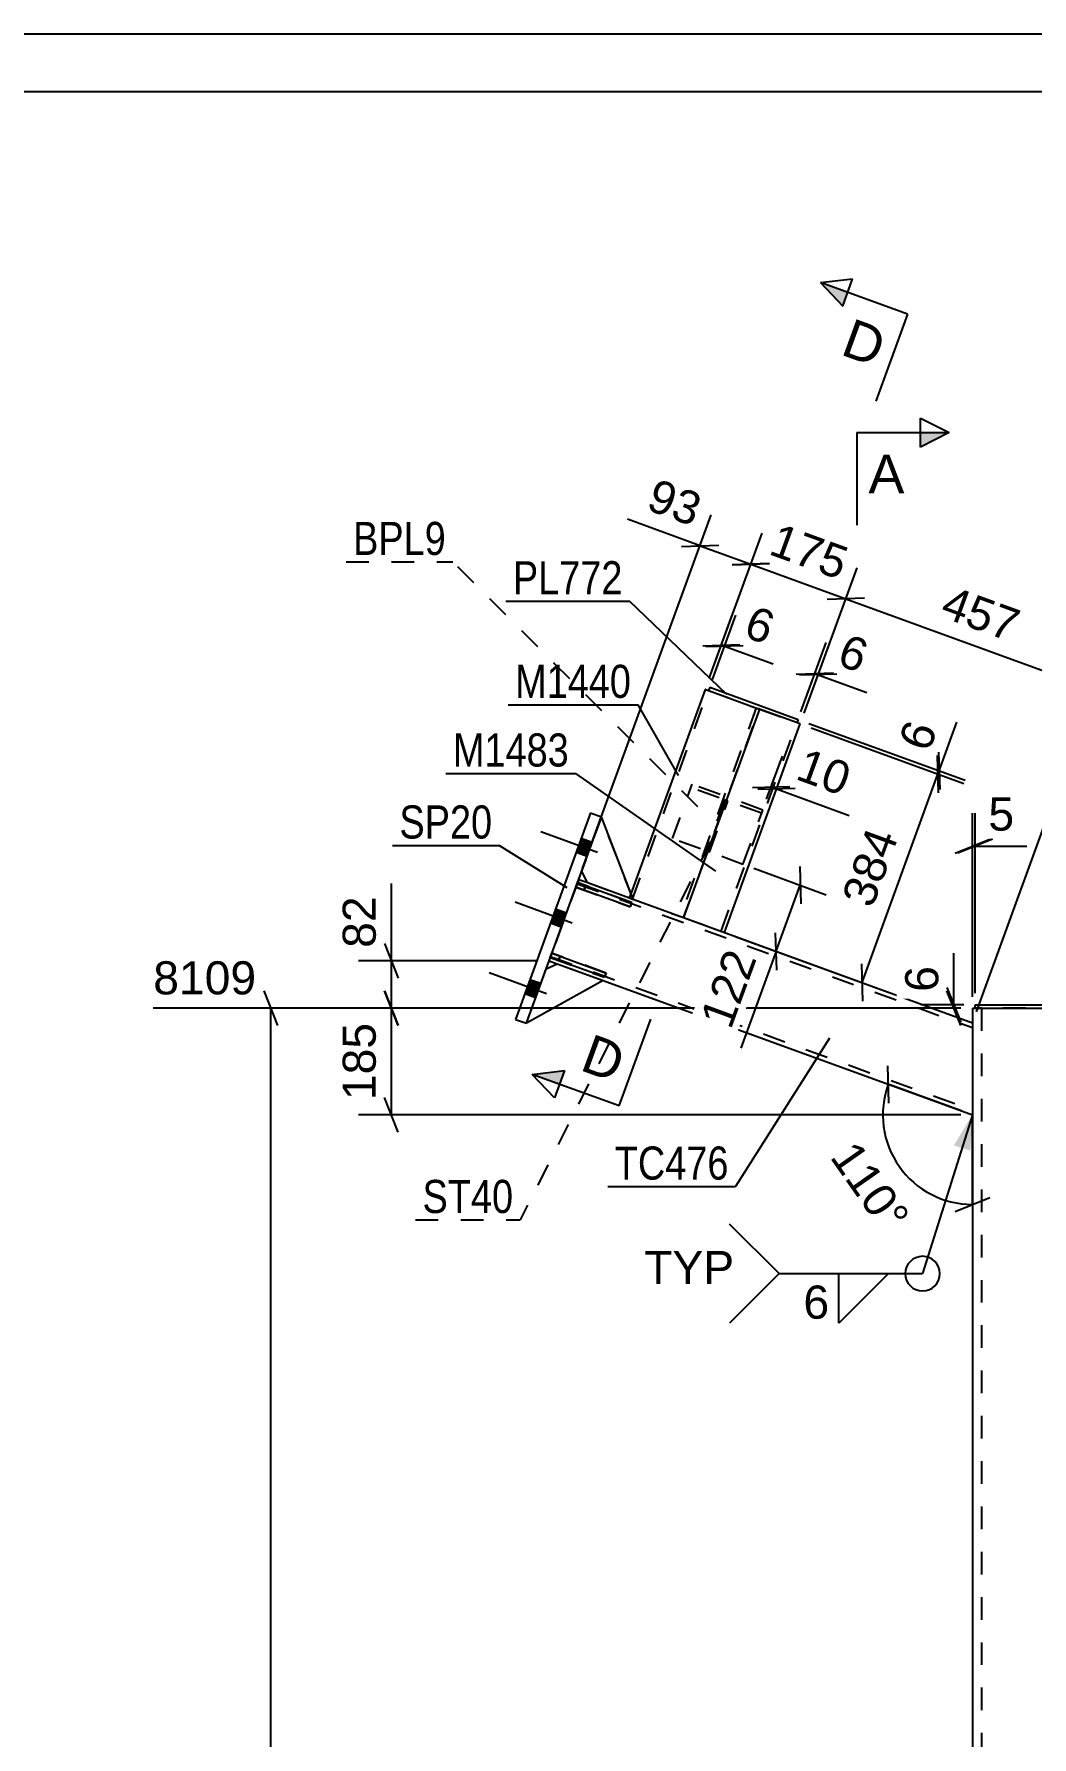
# Model space of a CAD drawing. Header units: millimetres. Extents: x -315 to 526, y -215 to 379.
# Drawn here: x -93.7 to -7.3, y 231.6 to 379 of the extents above; entities that cross this region are included whole.
import ezdxf

# ---------------------------------------------------------------- set-up
doc = ezdxf.new("R2010")
doc.units = ezdxf.units.MM
doc.linetypes.add('DXK_LINE_DOT2', pattern=[3.9198, 1.9599, -1.9599])
doc.styles.add('Arial', font='arial.ttf', dxfattribs={"height": 0.2})
doc.styles.add('Arial Narrow', font='ARIALN.TTF', dxfattribs={"height": 0.2})

# ---------------------------------------------------------------- blocks, each defined once
blk = doc.blocks.new('Unknown-284857918-17864')
at = {"color": 5, "linetype": 'Continuous'}
for p, q in [((525.75, 378.96), (-315.25, 378.96)), ((520.75, 373.96), (-310.25, 373.96))]:
    blk.add_line(p, q, dxfattribs=at)
blk = doc.blocks.new('Part-284857918-11409 - 11259')
at = {"color": 7, "linetype": 'DXK_LINE_DOT2'}
for p, q in [((-38.47, 309.33), (-36.76, 314.03)), ((-30.65, 311.8), (-36.76, 314.03)), ((-30.75, 311.52), (-36.86, 313.74)), ((-32.36, 307.1), (-30.65, 311.8)), ((-32.36, 307.1), (-38.47, 309.33))]:
    blk.add_line(p, q, dxfattribs=at)
blk = doc.blocks.new('Part-284857918-11410 - 11259')
at = {"color": 7, "linetype": 'DXK_LINE_DOT2'}
for p, q in [((-33.95, 312.68), (-35.55, 308.27)), ((-35.27, 308.16), (-33.67, 312.58)), ((-33.67, 312.58), (-33.95, 312.68)), ((-34.2, 311.98), (-33.92, 311.88)), ((-35.55, 308.27), (-35.27, 308.16))]:
    blk.add_line(p, q, dxfattribs=at)
blk = doc.blocks.new('Part-284857918-11350 - 11259')
at = {"color": 7, "linetype": 'DXK_LINE_DOT2'}
for p, q in [((-46.58, 305.8), (-49.15, 298.75)), ((-46.72, 305.43), (-12.5, 292.97)), ((-45.88, 305.55), (-41.88, 304.09)), ((-49.01, 299.13), (-12.5, 285.84)), ((-48.44, 298.5), (-44.45, 297.04)), ((-12.5, 293.4), (-12.5, 285.42))]:
    blk.add_line(p, q, dxfattribs=at)
at = {"color": 2, "linetype": 'Continuous'}
for p, q in [((-46.58, 305.8), (-45.88, 305.55)), ((-41.88, 304.09), (-12.5, 293.4)), ((-49.15, 298.75), (-48.44, 298.5)), ((-44.45, 297.04), (-12.5, 285.42))]:
    blk.add_line(p, q, dxfattribs=at)
blk = doc.blocks.new('Part-284857918-11433 - 11259')
at = {"color": 2, "linetype": 'Continuous'}
for p, q in [((-49.05, 299.04), (-48.91, 299.41)), ((-48.91, 299.41), (-44.21, 297.7)), ((-44.35, 297.33), (-49.05, 299.04)), ((-44.21, 297.7), (-44.35, 297.33))]:
    blk.add_line(p, q, dxfattribs=at)
at = {"color": 7, "linetype": 'DXK_LINE_DOT2'}
blk.add_line((-48.34, 298.78), (-48.2, 299.16), dxfattribs=at)
blk = doc.blocks.new('Part-284857918-11434 - 11259')
at = {"color": 7, "linetype": 'DXK_LINE_DOT2'}
for p, q in [((-44.62, 311.21), (-46.33, 306.51)), ((-41.88, 304.09), (-44.62, 311.21)), ((-46.33, 306.51), (-45.88, 305.55)), ((-45.88, 305.55), (-41.88, 304.09))]:
    blk.add_line(p, q, dxfattribs=at)
blk = doc.blocks.new('Part-284857918-11435 - 11259')
at = {"color": 7, "linetype": 'DXK_LINE_DOT2'}
blk.add_line((-44.62, 311.21), (-46.33, 306.51), dxfattribs=at)
at = {"color": 2, "linetype": 'Continuous'}
for p, q in [((-41.88, 304.09), (-44.62, 311.21)), ((-46.33, 306.51), (-45.88, 305.55)), ((-45.88, 305.55), (-41.88, 304.09))]:
    blk.add_line(p, q, dxfattribs=at)
blk = doc.blocks.new('Part-284857918-11436 - 11259')
at = {"color": 7, "linetype": 'DXK_LINE_DOT2'}
for p, q in [((-51.11, 293.35), (-49.4, 298.05)), ((-49.4, 298.05), (-48.44, 298.5)), ((-48.44, 298.5), (-44.45, 297.04)), ((-44.45, 297.04), (-51.11, 293.35))]:
    blk.add_line(p, q, dxfattribs=at)
blk = doc.blocks.new('Part-284857918-11372 - 11259')
at = {"color": 2, "linetype": 'Continuous'}
for p, q in [((-45.56, 311.55), (-52.05, 293.69)), ((-51.11, 293.35), (-44.62, 311.21)), ((-45.56, 311.55), (-44.62, 311.21)), ((-52.05, 293.69), (-51.11, 293.35))]:
    blk.add_line(p, q, dxfattribs=at)
blk = doc.blocks.new('Part-284857918-11437 - 11259')
at = {"color": 7, "linetype": 'DXK_LINE_DOT2'}
blk.add_line((-51.11, 293.35), (-49.4, 298.05), dxfattribs=at)
at = {"color": 2, "linetype": 'Continuous'}
for p, q in [((-49.4, 298.05), (-48.44, 298.5)), ((-48.44, 298.5), (-44.45, 297.04)), ((-44.45, 297.04), (-51.11, 293.35))]:
    blk.add_line(p, q, dxfattribs=at)
blk = doc.blocks.new('Part-284857918-11375 - 11259')
at = {"color": 2, "linetype": 'Continuous'}
for p, q in [((-12.25, 294.65), (-12.25, 294.95)), ((-12.25, 294.95), (12.25, 294.95)), ((12.25, 294.95), (12.25, 294.65)), ((-11.7, 294.65), (-12.25, 294.65)), ((12.25, 294.65), (11.7, 294.65))]:
    blk.add_line(p, q, dxfattribs=at)
at = {"color": 7, "linetype": 'DXK_LINE_DOT2'}
blk.add_line((11.7, 294.65), (-11.7, 294.65), dxfattribs=at)
blk = doc.blocks.new('Part-284857918-11402 - 11259')
at = {"color": 2, "linetype": 'Continuous'}
for p, q in [((-35.63, 322.25), (-42.07, 304.56)), ((-35.59, 322.23), (-35.63, 322.25)), ((-35.59, 322.23), (-31.02, 320.57))]:
    blk.add_line(p, q, dxfattribs=at)
at = {"color": 7, "linetype": 'DXK_LINE_DOT2'}
for p, q in [((-41.92, 304.1), (-35.35, 322.15)), ((-35.35, 322.15), (-35.33, 322.14)), ((-31.21, 320.64), (-37.78, 302.6)), ((-37.5, 302.49), (-30.93, 320.54)), ((-31.02, 320.57), (-30.97, 320.55)), ((-30.97, 320.55), (-31.02, 320.57)), ((-30.97, 320.55), (-30.93, 320.54)), ((-30.93, 320.54), (-30.97, 320.55)), ((-42.07, 304.56), (-42.2, 304.2)), ((-42.2, 304.2), (-37.5, 302.49)), ((-41.9, 304.14), (-41.92, 304.1))]:
    blk.add_line(p, q, dxfattribs=at)
blk = doc.blocks.new('Part-284857918-11404 - 11259')
at = {"color": 2, "linetype": 'Continuous'}
for p, q in [((-30.93, 320.54), (-37.5, 302.5)), ((-27.41, 319.26), (-30.93, 320.54)), ((-33.97, 301.21), (-27.41, 319.26))]:
    blk.add_line(p, q, dxfattribs=at)
at = {"color": 7, "linetype": 'DXK_LINE_DOT2'}
for p, q in [((-34.26, 301.32), (-27.69, 319.36)), ((-37.5, 302.5), (-33.97, 301.21))]:
    blk.add_line(p, q, dxfattribs=at)
blk = doc.blocks.new('Part-284857918-11406 - 11259')
at = {"color": 2, "linetype": 'Continuous'}
for p, q in [((-35.24, 322.43), (-35.35, 322.15)), ((-35.24, 322.43), (-27.59, 319.64)), ((-31.02, 320.57), (-30.93, 320.54)), ((-27.59, 319.64), (-27.69, 319.36))]:
    blk.add_line(p, q, dxfattribs=at)
at = {"color": 7, "linetype": 'DXK_LINE_DOT2'}
for p, q in [((-35.35, 322.15), (-31.02, 320.57)), ((-30.93, 320.54), (-27.69, 319.36))]:
    blk.add_line(p, q, dxfattribs=at)
blk = doc.blocks.new('Part-284857918-11413 - 11259')
at = {"color": 2, "linetype": 'Continuous'}
for p, q in [((-12.5, 294.65), (-12.5, 62)), ((-12.5, 294.65), (-12.25, 294.65)), ((-11.7, 294.65), (-10.9, 294.65)), ((-10.9, 294.65), (11.7, 294.65))]:
    blk.add_line(p, q, dxfattribs=at)
at = {"color": 7, "linetype": 'DXK_LINE_DOT2'}
for p, q in [((-12.38, 294.65), (-11.7, 294.65)), ((-11.7, 294.65), (-11.7, 62))]:
    blk.add_line(p, q, dxfattribs=at)
blk = doc.blocks.new('Part-284857918-11430 - 11259')
at = {"color": 7, "linetype": 'DXK_LINE_DOT2'}
for p, q in [((-46.69, 305.52), (-46.82, 305.14)), ((-46.82, 305.14), (-42.12, 303.43)), ((-41.99, 303.81), (-46.69, 305.52)), ((-45.98, 305.26), (-46.12, 304.89)), ((-42.12, 303.43), (-41.99, 303.81))]:
    blk.add_line(p, q, dxfattribs=at)
blk = doc.blocks.new('Part-284857918-11431 - 11259')
at = {"color": 7, "linetype": 'DXK_LINE_DOT2'}
for p, q in [((-48.91, 299.41), (-49.05, 299.04)), ((-44.21, 297.7), (-48.91, 299.41)), ((-49.05, 299.04), (-44.35, 297.33)), ((-48.2, 299.16), (-48.34, 298.78)), ((-44.35, 297.33), (-44.21, 297.7))]:
    blk.add_line(p, q, dxfattribs=at)
blk = doc.blocks.new('Part-284857918-11432 - 11259')
at = {"color": 2, "linetype": 'Continuous'}
for p, q in [((-46.82, 305.14), (-46.69, 305.52)), ((-42.12, 303.43), (-46.82, 305.14)), ((-46.69, 305.52), (-41.99, 303.81)), ((-41.99, 303.81), (-42.12, 303.43))]:
    blk.add_line(p, q, dxfattribs=at)
at = {"color": 7, "linetype": 'DXK_LINE_DOT2'}
blk.add_line((-46.12, 304.89), (-45.98, 305.26), dxfattribs=at)
blk = doc.blocks.new('Bolt-284857918-11460 - 11259')
at = {"linetype": 'Continuous'}
for points in [[(-45.86, 307.78), (-45.42, 309), (-46.36, 309.34), (-46.8, 308.12)], [(-45.86, 307.78), (-45.42, 309), (-46.36, 309.34), (-46.8, 308.12)], [(-45.86, 307.78), (-45.42, 309), (-46.36, 309.34), (-46.8, 308.12)], [(-48.09, 301.67), (-47.64, 302.89), (-48.58, 303.23), (-49.03, 302.01)], [(-48.09, 301.67), (-47.64, 302.89), (-48.58, 303.23), (-49.03, 302.01)], [(-50.31, 295.56), (-49.87, 296.78), (-50.81, 297.12), (-51.25, 295.9)], [(-50.31, 295.56), (-49.87, 296.78), (-50.81, 297.12), (-51.25, 295.9)], [(-50.31, 295.56), (-49.87, 296.78), (-50.81, 297.12), (-51.25, 295.9)]]:
    blk.add_hatch(color=1, dxfattribs=at).paths.add_polyline_path(points)
at = {"color": 1, "linetype": 'Continuous'}
for p, q in [((-44.94, 308.13), (-49.87, 309.93)), ((-44.94, 308.13), (-49.87, 309.93)), ((-44.94, 308.13), (-49.87, 309.93)), ((-45.86, 307.78), (-46.8, 308.12)), ((-45.86, 307.78), (-46.8, 308.12)), ((-45.86, 307.78), (-46.8, 308.12)), ((-45.42, 309), (-46.36, 309.34)), ((-45.42, 309), (-46.36, 309.34)), ((-45.42, 309), (-46.36, 309.34)), ((-47.16, 302.02), (-52.09, 303.82)), ((-47.16, 302.02), (-52.09, 303.82)), ((-47.64, 302.89), (-48.58, 303.23)), ((-47.64, 302.89), (-48.58, 303.23)), ((-48.09, 301.67), (-49.03, 302.01)), ((-48.09, 301.67), (-49.03, 302.01)), ((-49.38, 295.91), (-54.32, 297.71)), ((-49.38, 295.91), (-54.32, 297.71)), ((-49.38, 295.91), (-54.32, 297.71)), ((-49.87, 296.78), (-50.81, 297.12)), ((-49.87, 296.78), (-50.81, 297.12)), ((-49.87, 296.78), (-50.81, 297.12)), ((-50.31, 295.56), (-51.25, 295.9)), ((-50.31, 295.56), (-51.25, 295.9)), ((-50.31, 295.56), (-51.25, 295.9))]:
    blk.add_line(p, q, dxfattribs=at)
blk = doc.blocks.new('StraightDimension-284857918-29980 - 11259')
at = {"color": 7, "linetype": 'Continuous'}
for p, q in [((-26.65, 319.3), (-13.12, 314.38)), ((-26.47, 318.91), (-13.23, 314.09)), ((-15.43, 313.3), (-15.53, 316.53)), ((-15.43, 316.81), (-15.33, 313.58)), ((-15.48, 314.92), (-15.38, 315.2))]:
    blk.add_line(p, q, dxfattribs=at)
at = {"color": 0}
blk.add_wipeout([(-14.73, 319.16), (-18.68, 320.6), (-19.85, 317.38), (-15.9, 315.95)], dxfattribs=at)
at = {"color": 7, "linetype": 'Continuous'}
blk.add_line((-15.38, 315.2), (-13.85, 319.4), dxfattribs=at)
blk.add_line((-15.38, 315.2), (-13.85, 319.4), dxfattribs=at)
at = {"color": 3, "style": 'Arial'}
blk.add_text('6', height=2.87, rotation=69.9983, dxfattribs=at).set_placement((-16.26, 316.72))
blk = doc.blocks.new('StraightDimension-284857918-29720 - 11259')
at = {"color": 7, "linetype": 'Continuous'}
for p, q in [((-35.29, 323.19), (-33.26, 328.76)), ((-35.01, 323.09), (-32.98, 328.66)), ((-35.85, 326.03), (-32.62, 326.13)), ((-32.34, 326.03), (-35.57, 325.93)), ((-34.23, 326.08), (-33.95, 325.98))]:
    blk.add_line(p, q, dxfattribs=at)
at = {"color": 0}
blk.add_wipeout([(-29.98, 325.33), (-28.55, 329.28), (-31.77, 330.45), (-33.2, 326.51)], dxfattribs=at)
at = {"color": 7, "linetype": 'Continuous'}
blk.add_line((-33.95, 325.98), (-29.75, 324.45), dxfattribs=at)
blk.add_line((-33.95, 325.98), (-29.75, 324.45), dxfattribs=at)
at = {"color": 3, "style": 'Arial'}
blk.add_text('6', height=2.87, rotation=-20.002, dxfattribs=at).set_placement((-32.43, 326.86))
blk = doc.blocks.new('StraightDimension-284857918-29981 - 11259')
at = {"color": 7, "linetype": 'Continuous'}
for p, q in [((-26.47, 318.91), (-13.23, 314.09)), ((-15.43, 313.3), (-15.53, 316.53)), ((-22.05, 296.87), (-15.48, 314.92)), ((-33.03, 300.87), (-19.79, 296.05)), ((-22.1, 298.49), (-22, 295.26))]:
    blk.add_line(p, q, dxfattribs=at)
at = {"color": 0}
blk.add_wipeout([(-18.12, 309.85), (-22.07, 311.29), (-24.76, 303.89), (-20.82, 302.45)], dxfattribs=at)
at = {"color": 3, "style": 'Arial'}
blk.add_text('384', height=2.865, rotation=69.9983, dxfattribs=at).set_placement((-21.17, 303.22))
blk = doc.blocks.new('StraightDimension-284857918-28617 - 11259')
at = {"color": 7, "linetype": 'Continuous'}
for p, q in [((-72.62, 293.15), (-73.82, 296.15)), ((-13.5, 294.65), (-83.41, 294.65)), ((-73.22, 124.27), (-73.22, 294.65))]:
    blk.add_line(p, q, dxfattribs=at)
at = {"color": 0, "linetype": 'Continuous'}
blk.add_wipeout([(-73.92, 295.25), (-73.92, 299.45), (-84.01, 299.45), (-84.01, 295.25)], dxfattribs=at)
at = {"color": 3, "linetype": 'Continuous', "style": 'Arial'}
blk.add_text('8109', height=2.865, dxfattribs=at).set_placement((-83.41, 295.85))
blk = doc.blocks.new('StraightDimension-284857918-29245 - 11259')
at = {"color": 7, "linetype": 'Continuous'}
for p, q in [((-62.8, 298.75), (-62.8, 305.45)), ((-62.8, 298.75), (-62.8, 305.45)), ((-63.4, 300.25), (-62.2, 297.25)), ((-50.15, 298.75), (-65.65, 298.75)), ((-62.8, 294.65), (-62.8, 298.75)), ((-62.2, 293.15), (-63.4, 296.15)), ((-13.5, 294.65), (-65.65, 294.65))]:
    blk.add_line(p, q, dxfattribs=at)
at = {"color": 0}
blk.add_wipeout([(-63.55, 304.93), (-67.75, 304.93), (-67.75, 299.28), (-63.55, 299.28)], dxfattribs=at)
at = {"color": 3, "style": 'Arial'}
blk.add_text('82', height=2.865, rotation=90.0002, dxfattribs=at).set_placement((-64.15, 299.88))
blk = doc.blocks.new('StraightDimension-284857918-29246 - 11259')
at = {"color": 7, "linetype": 'Continuous'}
for p, q in [((-63.4, 296.15), (-62.2, 293.15)), ((-13.5, 294.65), (-65.65, 294.65)), ((-62.8, 285.42), (-62.8, 294.65)), ((-62.2, 283.92), (-63.4, 286.92)), ((-13.5, 285.42), (-65.65, 285.42))]:
    blk.add_line(p, q, dxfattribs=at)
at = {"color": 0}
blk.add_wipeout([(-63.55, 293.97), (-67.75, 293.97), (-67.75, 286.1), (-63.55, 286.1)], dxfattribs=at)
at = {"color": 3, "style": 'Arial'}
blk.add_text('185', height=2.865, rotation=90.0002, dxfattribs=at).set_placement((-64.15, 286.7))
blk = doc.blocks.new('StraightDimension-284857918-29327 - 11259')
at = {"color": 7, "linetype": 'Continuous'}
for p, q in [((-12.5, 295.65), (-12.5, 311.52)), ((-12.25, 295.95), (-12.25, 311.52)), ((-14, 308.07), (-11, 309.27)), ((-10.75, 309.27), (-13.75, 308.07)), ((-12.5, 308.67), (-12.25, 308.67)), ((-12.25, 308.67), (-7.78, 308.67)), ((-12.25, 308.67), (-7.78, 308.67))]:
    blk.add_line(p, q, dxfattribs=at)
at = {"color": 0}
blk.add_wipeout([(-8.3, 309.42), (-8.3, 313.62), (-11.73, 313.62), (-11.73, 309.42)], dxfattribs=at)
at = {"color": 3, "style": 'Arial'}
blk.add_text('5', height=2.87, dxfattribs=at).set_placement((-11.12, 310.02))
blk = doc.blocks.new('StraightDimension-284857918-29621 - 11259')
at = {"color": 7, "linetype": 'Continuous'}
for p, q in [((-27.06, 320.2), (-22.49, 332.76)), ((-21.85, 330.14), (-25.08, 330.04)), ((-23.46, 330.09), (-1.99, 322.27)), ((-12.16, 294.34), (-1.02, 324.95)), ((-3.61, 322.22), (-0.38, 322.32))]:
    blk.add_line(p, q, dxfattribs=at)
at = {"color": 0}
blk.add_wipeout([(-8.77, 325.54), (-7.34, 329.48), (-14.73, 332.18), (-16.17, 328.23)], dxfattribs=at)
at = {"color": 3, "style": 'Arial'}
blk.add_text('457', height=2.865, rotation=-20.002, dxfattribs=at).set_placement((-15.4, 328.59))
blk = doc.blocks.new('StraightDimension-284857918-29622 - 11259')
at = {"color": 7, "linetype": 'Continuous'}
for p, q in [((-35.29, 323.19), (-30.71, 335.76)), ((-33.3, 333.03), (-30.07, 333.13)), ((-31.69, 333.08), (-23.46, 330.09)), ((-27.06, 320.2), (-22.49, 332.76)), ((-21.85, 330.14), (-25.08, 330.04))]:
    blk.add_line(p, q, dxfattribs=at)
at = {"color": 0}
blk.add_wipeout([(-23.62, 330.94), (-22.18, 334.89), (-29.58, 337.58), (-31.02, 333.63)], dxfattribs=at)
at = {"color": 3, "style": 'Arial'}
blk.add_text('175', height=2.865, rotation=-20.002, dxfattribs=at).set_placement((-30.25, 333.99))
blk = doc.blocks.new('StraightDimension-284857918-29623 - 11259')
at = {"color": 7, "linetype": 'Continuous'}
for p, q in [((-46.24, 306.74), (-35.1, 337.35)), ((-37.69, 334.62), (-34.46, 334.73)), ((-36.07, 334.68), (-31.69, 333.08)), ((-35.29, 323.19), (-30.71, 335.76)), ((-30.07, 333.13), (-33.3, 333.03))]:
    blk.add_line(p, q, dxfattribs=at)
at = {"color": 0}
blk.add_wipeout([(-36.31, 335.56), (-34.87, 339.51), (-40.18, 341.44), (-41.62, 337.49)], dxfattribs=at)
at = {"color": 7, "linetype": 'Continuous'}
blk.add_line((-36.07, 334.68), (-42.37, 336.97), dxfattribs=at)
blk.add_line((-36.07, 334.68), (-42.37, 336.97), dxfattribs=at)
at = {"color": 3, "style": 'Arial'}
blk.add_text('93', height=2.865, rotation=-20.002, dxfattribs=at).set_placement((-40.85, 337.85))
blk = doc.blocks.new('StraightDimension-284857918-29730 - 11259')
at = {"color": 7, "linetype": 'Continuous'}
for p, q in [((-27.35, 320.3), (-25.16, 326.3)), ((-27.06, 320.2), (-24.88, 326.2)), ((-27.75, 323.57), (-24.52, 323.68)), ((-24.24, 323.57), (-27.47, 323.47)), ((-26.14, 323.62), (-25.85, 323.52))]:
    blk.add_line(p, q, dxfattribs=at)
at = {"color": 0}
blk.add_wipeout([(-21.89, 322.88), (-20.45, 326.82), (-23.67, 327.99), (-25.1, 324.05)], dxfattribs=at)
at = {"color": 7, "linetype": 'Continuous'}
blk.add_line((-25.85, 323.52), (-21.65, 321.99), dxfattribs=at)
blk.add_line((-25.85, 323.52), (-21.65, 321.99), dxfattribs=at)
at = {"color": 3, "style": 'Arial'}
blk.add_text('6', height=2.87, rotation=-20.002, dxfattribs=at).set_placement((-24.34, 324.41))
blk = doc.blocks.new('AngleDimension-284857918-29861 - 11259')
at = {"color": 7, "linetype": 'Continuous'}
for p, q in [((-19.73, 286.45), (-19.83, 289.68)), ((-13.44, 285.76), (-19.78, 288.07)), ((-19.78, 288.07), (-12.5, 285.42)), ((-12.5, 277.67), (-12.5, 285.42)), ((-14, 277.07), (-11, 278.27))]:
    blk.add_line(p, q, dxfattribs=at)
blk.add_arc((-12.5, 285.42), 7.75, 159.9999, 270, dxfattribs=at)
at = {"color": 0}
blk.add_wipeout([(-20.31, 274.17), (-16.87, 276.58), (-22.3, 284.34), (-25.74, 281.93)], dxfattribs=at)
at = {"color": 3, "style": 'Arial'}
blk.add_text('110°', height=2.865, rotation=-54.9982, dxfattribs=at).set_placement((-24.9, 281.78))
blk = doc.blocks.new('StraightDimension-284857918-29949 - 11259')
at = {"color": 7, "linetype": 'Continuous'}
for p, q in [((-14.1, 294.95), (-14.1, 299.42)), ((-14.1, 294.95), (-14.1, 299.42)), ((-14.7, 296.45), (-13.5, 293.45)), ((-13.25, 294.95), (-16.95, 294.95)), ((-13.5, 293.15), (-14.7, 296.15)), ((-14.1, 294.65), (-14.1, 294.95)), ((-13.5, 294.65), (-16.95, 294.65))]:
    blk.add_line(p, q, dxfattribs=at)
at = {"color": 0}
blk.add_wipeout([(-14.85, 298.9), (-19.05, 298.9), (-19.05, 295.47), (-14.85, 295.47)], dxfattribs=at)
at = {"color": 3, "style": 'Arial'}
blk.add_text('6', height=2.87, rotation=90.0002, dxfattribs=at).set_placement((-15.45, 296.07))
blk = doc.blocks.new('StraightDimension-284857918-36956 - 11259')
at = {"color": 7, "linetype": 'Continuous'}
for p, q in [((-31.42, 306.76), (-25.15, 304.47)), ((-27.45, 306.91), (-27.35, 303.68)), ((-29.49, 299.58), (-27.4, 305.29)), ((-33.03, 300.87), (-27.24, 298.75)), ((-29.44, 297.96), (-29.54, 301.19))]:
    blk.add_line(p, q, dxfattribs=at)
at = {"color": 0}
blk.add_wipeout([(-30.38, 299.34), (-34.32, 300.78), (-37.02, 293.39), (-33.08, 291.95)], dxfattribs=at)
at = {"color": 7, "linetype": 'Continuous'}
blk.add_line((-29.49, 299.58), (-32.55, 291.2), dxfattribs=at)
blk.add_line((-29.49, 299.58), (-32.55, 291.2), dxfattribs=at)
at = {"color": 3, "style": 'Arial'}
blk.add_text('122', height=2.865, rotation=69.9295, dxfattribs=at).set_placement((-33.43, 292.72))
blk = doc.blocks.new('StraightDimension-284857918-36975 - 11259')
at = {"color": 7, "linetype": 'Continuous'}
for p, q in [((-30.31, 312.74), (-28.95, 316.48)), ((-29.84, 312.57), (-28.48, 316.31)), ((-31.54, 313.75), (-28.31, 313.85)), ((-27.84, 313.68), (-31.07, 313.58)), ((-29.92, 313.8), (-29.45, 313.63))]:
    blk.add_line(p, q, dxfattribs=at)
at = {"color": 0}
blk.add_wipeout([(-23.4, 312.23), (-21.96, 316.17), (-27.27, 318.1), (-28.7, 314.16)], dxfattribs=at)
at = {"color": 7, "linetype": 'Continuous'}
blk.add_line((-29.45, 313.63), (-23.16, 311.34), dxfattribs=at)
blk.add_line((-29.45, 313.63), (-23.16, 311.34), dxfattribs=at)
at = {"color": 3, "style": 'Arial'}
blk.add_text('10', height=2.865, rotation=-20.002, dxfattribs=at).set_placement((-27.93, 314.52))
blk = doc.blocks.new('SectionMark-284857918-27466 - 11259')
at = {"linetype": 'Continuous'}
blk.add_hatch(color=6, dxfattribs=at).paths.add_polyline_path([(-17, 343.22), (-17, 344.47), (-14.5, 344.47)])
at = {"color": 6, "linetype": 'Continuous'}
for p, q in [((-17, 343.22), (-17, 345.72)), ((-17, 345.72), (-14.5, 344.47)), ((-22.5, 344.47), (-22.5, 336.47)), ((-22.5, 344.47), (-14.5, 344.47)), ((-14.5, 344.47), (-17, 343.22))]:
    blk.add_line(p, q, dxfattribs=at)
at = {"color": 0, "linetype": 'Continuous'}
blk.add_wipeout([(-18.39, 339.22), (-18.39, 342.72), (-21.5, 342.72), (-21.5, 339.22)], dxfattribs=at)
at = {"color": 3, "linetype": 'Continuous', "style": 'Arial'}
blk.add_text('A', height=3.34, dxfattribs=at).set_placement((-21.5, 339.22))
blk = doc.blocks.new('Mark-284857918-29737 - 11259')
at = {"color": 0}
blk.add_wipeout([(-42.04, 321.51), (-42.04, 324.51), (-52.09, 324.51), (-52.09, 321.51)], dxfattribs=at)
blk.add_wipeout([(-42.04, 321.51), (-42.04, 324.51), (-52.09, 324.51), (-52.09, 321.51)], dxfattribs=at)
at = {"color": 30, "linetype": 'Continuous'}
for p in [(-52.69, 320.91), (-37.94, 314.78)]:
    blk.add_line(p, (-41.44, 320.91), dxfattribs=at)
at = {"color": 3, "style": 'Arial Narrow'}
blk.add_text('M1440', height=2.863, dxfattribs=at).set_placement((-52.09, 321.51))
blk = doc.blocks.new('Mark-284857918-29740 - 11259')
at = {"color": 0}
blk.add_wipeout([(-47.42, 315.57), (-47.42, 318.57), (-57.47, 318.57), (-57.47, 315.57)], dxfattribs=at)
blk.add_wipeout([(-47.42, 315.57), (-47.42, 318.57), (-57.47, 318.57), (-57.47, 315.57)], dxfattribs=at)
at = {"color": 30, "linetype": 'Continuous'}
for p in [(-58.07, 314.97), (-34.72, 306.5)]:
    blk.add_line(p, (-46.82, 314.97), dxfattribs=at)
at = {"color": 3, "style": 'Arial Narrow'}
blk.add_text('M1483', height=2.863, dxfattribs=at).set_placement((-57.47, 315.57))
blk = doc.blocks.new('Mark-284857918-29743 - 11259')
at = {"color": 0}
blk.add_wipeout([(-42.78, 330.48), (-42.78, 333.48), (-52.28, 333.48), (-52.28, 330.48)], dxfattribs=at)
blk.add_wipeout([(-42.78, 330.48), (-42.78, 333.48), (-52.28, 333.48), (-52.28, 330.48)], dxfattribs=at)
at = {"color": 30, "linetype": 'Continuous'}
for p in [(-52.88, 329.88), (-33.75, 321.79)]:
    blk.add_line(p, (-42.18, 329.88), dxfattribs=at)
at = {"color": 3, "style": 'Arial Narrow'}
blk.add_text('PL772', height=2.863, dxfattribs=at).set_placement((-52.28, 330.48))
blk = doc.blocks.new('Mark-284857918-29889 - 11259')
at = {"color": 0}
blk.add_wipeout([(-33.6, 279.82), (-33.6, 282.82), (-43.46, 282.82), (-43.46, 279.82)], dxfattribs=at)
blk.add_wipeout([(-33.6, 279.82), (-33.6, 282.82), (-43.46, 282.82), (-43.46, 279.82)], dxfattribs=at)
at = {"color": 30, "linetype": 'Continuous'}
for p in [(-24.86, 292.06), (-44.06, 279.22)]:
    blk.add_line(p, (-33, 279.22), dxfattribs=at)
at = {"color": 3, "style": 'Arial Narrow'}
blk.add_text('TC476', height=2.863, dxfattribs=at).set_placement((-43.46, 279.82))
blk = doc.blocks.new('Mark-284857918-31983 - 11259')
at = {"color": 0}
blk.add_wipeout([(-54.06, 309.34), (-54.06, 312.34), (-62.1, 312.34), (-62.1, 309.34)], dxfattribs=at)
blk.add_wipeout([(-54.06, 309.34), (-54.06, 312.34), (-62.1, 312.34), (-62.1, 309.34)], dxfattribs=at)
at = {"color": 30, "linetype": 'Continuous'}
for p in [(-62.7, 308.74), (-47.59, 305.06)]:
    blk.add_line(p, (-53.46, 308.74), dxfattribs=at)
at = {"color": 3, "style": 'Arial Narrow'}
blk.add_text('SP20', height=2.863, dxfattribs=at).set_placement((-62.1, 309.34))
blk = doc.blocks.new('SectionMark-284857918-32124 - 11259')
at = {"linetype": 'Continuous'}
for points in [[(-23.3, 356.59), (-23.72, 355.42), (-25.64, 357.45)], [(-47.82, 289.25), (-48.25, 288.08), (-50.6, 288.93)]]:
    blk.add_hatch(color=6, dxfattribs=at).paths.add_polyline_path(points)
at = {"color": 6, "linetype": 'Continuous'}
for p, q in [((-25.64, 357.45), (-22.87, 357.77)), ((-25.64, 357.45), (-23.72, 355.42)), ((-23.72, 355.42), (-22.87, 357.77)), ((-50.6, 288.93), (-47.82, 289.25)), ((-48.68, 286.9), (-50.6, 288.93)), ((-47.82, 289.25), (-48.68, 286.9))]:
    blk.add_line(p, q, dxfattribs=at)
at = {"color": 0, "linetype": 'Continuous'}
for points in [[(-20.86, 350.12), (-19.67, 353.41), (-22.83, 354.56), (-24.03, 351.27)], [(-43.42, 288.18), (-42.22, 291.47), (-45.39, 292.62), (-46.59, 289.34)]]:
    blk.add_wipeout(points, dxfattribs=at)
at = {"color": 6, "linetype": 'Continuous'}
for p, q in [((-18.13, 354.71), (-25.64, 357.45)), ((-18.13, 354.71), (-20.87, 347.2)), ((-43.08, 286.2), (-40.34, 293.71)), ((-43.08, 286.2), (-50.6, 288.93))]:
    blk.add_line(p, q, dxfattribs=at)
at = {"color": 3, "linetype": 'Continuous', "style": 'Arial'}
for p in [(-24.03, 351.27), (-46.59, 289.34)]:
    blk.add_text('D', height=3.34, rotation=-20.0077, dxfattribs=at).set_placement(p)
blk = doc.blocks.new('WeldMark-284857918-37335 - 11259')
at = {"linetype": 'Continuous'}
blk.add_hatch(color=30, dxfattribs=at).paths.add_polyline_path([(-14.11, 282.78), (-12.5, 285.42), (-12.68, 282.33)])
at = {"color": 30, "linetype": 'Continuous'}
blk.add_line((-12.5, 285.42), (-16.81, 271.68), dxfattribs=at)
at = {"color": 3, "linetype": 'Continuous'}
for q in [(-33.52, 275.96), (-33.52, 267.39)]:
    blk.add_line((-29.23, 271.68), q, dxfattribs=at)
for start, end in [(90, 270), (270, 90)]:
    blk.add_arc((-16.81, 271.68), 1.5, start, end, dxfattribs=at)
at = {"color": 0}
blk.add_wipeout([(-24.71, 267.58), (-24.71, 270.98), (-27.33, 270.98), (-27.33, 267.58)], dxfattribs=at)
at = {"color": 30, "linetype": 'Continuous'}
blk.add_line((-29.23, 271.68), (-16.81, 271.68), dxfattribs=at)
at = {"color": 3, "linetype": 'Continuous'}
for p, q in [((-24.05, 271.68), (-19.77, 271.68)), ((-19.77, 271.68), (-24.05, 267.39)), ((-24.05, 267.39), (-24.05, 271.68))]:
    blk.add_line(p, q, dxfattribs=at)
at = {"color": 3, "style": 'Arial'}
blk.add_text('6', height=2.87, dxfattribs=at).set_placement((-27.13, 267.78))
at = {"color": 0, "linetype": 'Continuous'}
blk.add_wipeout([(-33.13, 270.78), (-33.13, 273.78), (-40.91, 273.78), (-40.91, 270.78)], dxfattribs=at)
blk.add_wipeout([(-33.13, 270.78), (-33.13, 273.78), (-40.91, 273.78), (-40.91, 270.78)], dxfattribs=at)
at = {"color": 3, "linetype": 'Continuous', "style": 'Arial'}
blk.add_text('TYP', height=2.865, dxfattribs=at).set_placement((-40.91, 270.78))
blk = doc.blocks.new('Mark-284857918-37502 - 11259')
at = {"color": 0}
blk.add_wipeout([(-58.07, 333.88), (-58.07, 336.88), (-66.11, 336.88), (-66.11, 333.88)], dxfattribs=at)
blk.add_wipeout([(-58.07, 333.88), (-58.07, 336.88), (-66.11, 336.88), (-66.11, 333.88)], dxfattribs=at)
at = {"color": 30, "linetype": 'DXK_LINE_DOT2'}
for p in [(-66.71, 333.28), (-36.26, 312.07)]:
    blk.add_line(p, (-57.47, 333.28), dxfattribs=at)
at = {"color": 3, "style": 'Arial Narrow'}
blk.add_text('BPL9', height=2.863, dxfattribs=at).set_placement((-66.11, 333.88))
blk = doc.blocks.new('Mark-284857918-37505 - 11259')
at = {"color": 0}
blk.add_wipeout([(-52.25, 276.93), (-52.25, 279.93), (-60.1, 279.93), (-60.1, 276.93)], dxfattribs=at)
blk.add_wipeout([(-52.25, 276.93), (-52.25, 279.93), (-60.1, 279.93), (-60.1, 276.93)], dxfattribs=at)
at = {"color": 30, "linetype": 'DXK_LINE_DOT2'}
for p in [(-35.15, 309.11), (-60.7, 276.33)]:
    blk.add_line(p, (-51.65, 276.33), dxfattribs=at)
at = {"color": 3, "style": 'Arial Narrow'}
blk.add_text('ST40', height=2.863, dxfattribs=at).set_placement((-60.1, 276.93))

msp = doc.modelspace()

# ---------------------------------------------------------------- block references
for name in ['Unknown-284857918-17864', 'Part-284857918-11402 - 11259', 'Part-284857918-11406 - 11259', 'Part-284857918-11404 - 11259', 'Part-284857918-11409 - 11259', 'Part-284857918-11410 - 11259', 'Part-284857918-11372 - 11259', 'Part-284857918-11434 - 11259', 'Part-284857918-11435 - 11259', 'Bolt-284857918-11460 - 11259', 'Part-284857918-11350 - 11259', 'Part-284857918-11430 - 11259', 'Part-284857918-11432 - 11259', 'Part-284857918-11433 - 11259', 'Part-284857918-11431 - 11259', 'Part-284857918-11436 - 11259', 'Part-284857918-11437 - 11259', 'Part-284857918-11375 - 11259', 'Part-284857918-11413 - 11259']:
    msp.add_blockref(name, (0, 0))

# ---------------------------------------------------------------- next in the draw order: block references
for name in ['StraightDimension-284857918-29720 - 11259', 'StraightDimension-284857918-29980 - 11259']:
    msp.add_blockref(name, (0, 0))

# ---------------------------------------------------------------- next in the draw order: block references
msp.add_blockref('StraightDimension-284857918-29981 - 11259', (0, 0))

# ---------------------------------------------------------------- next in the draw order: block references
msp.add_blockref('StraightDimension-284857918-28617 - 11259', (0, 0))

# ---------------------------------------------------------------- next in the draw order: block references
msp.add_blockref('StraightDimension-284857918-29245 - 11259', (0, 0))

# ---------------------------------------------------------------- next in the draw order: block references
msp.add_blockref('StraightDimension-284857918-29246 - 11259', (0, 0))

# ---------------------------------------------------------------- next in the draw order: block references
for name in ['StraightDimension-284857918-29327 - 11259', 'AngleDimension-284857918-29861 - 11259']:
    msp.add_blockref(name, (0, 0))

# ---------------------------------------------------------------- next in the draw order: block references
msp.add_blockref('StraightDimension-284857918-29621 - 11259', (0, 0))

# ---------------------------------------------------------------- next in the draw order: block references
for name in ['StraightDimension-284857918-29622 - 11259', 'StraightDimension-284857918-29949 - 11259']:
    msp.add_blockref(name, (0, 0))

# ---------------------------------------------------------------- next in the draw order: block references
for name in ['StraightDimension-284857918-29623 - 11259', 'StraightDimension-284857918-29730 - 11259']:
    msp.add_blockref(name, (0, 0))

# ---------------------------------------------------------------- next in the draw order: block references
for name in ['Mark-284857918-29737 - 11259', 'StraightDimension-284857918-36975 - 11259', 'StraightDimension-284857918-36956 - 11259']:
    msp.add_blockref(name, (0, 0))

# ---------------------------------------------------------------- next in the draw order: block references
for name in ['SectionMark-284857918-27466 - 11259', 'Mark-284857918-29743 - 11259', 'Mark-284857918-29740 - 11259', 'Mark-284857918-29889 - 11259']:
    msp.add_blockref(name, (0, 0))

# ---------------------------------------------------------------- next in the draw order: block references
for name in ['Mark-284857918-31983 - 11259', 'WeldMark-284857918-37335 - 11259']:
    msp.add_blockref(name, (0, 0))

# ---------------------------------------------------------------- next in the draw order: block references
msp.add_blockref('SectionMark-284857918-32124 - 11259', (0, 0))

# ---------------------------------------------------------------- next in the draw order: block references
for name in ['Mark-284857918-37502 - 11259', 'Mark-284857918-37505 - 11259']:
    msp.add_blockref(name, (0, 0))

doc.saveas('drawing.dxf')
